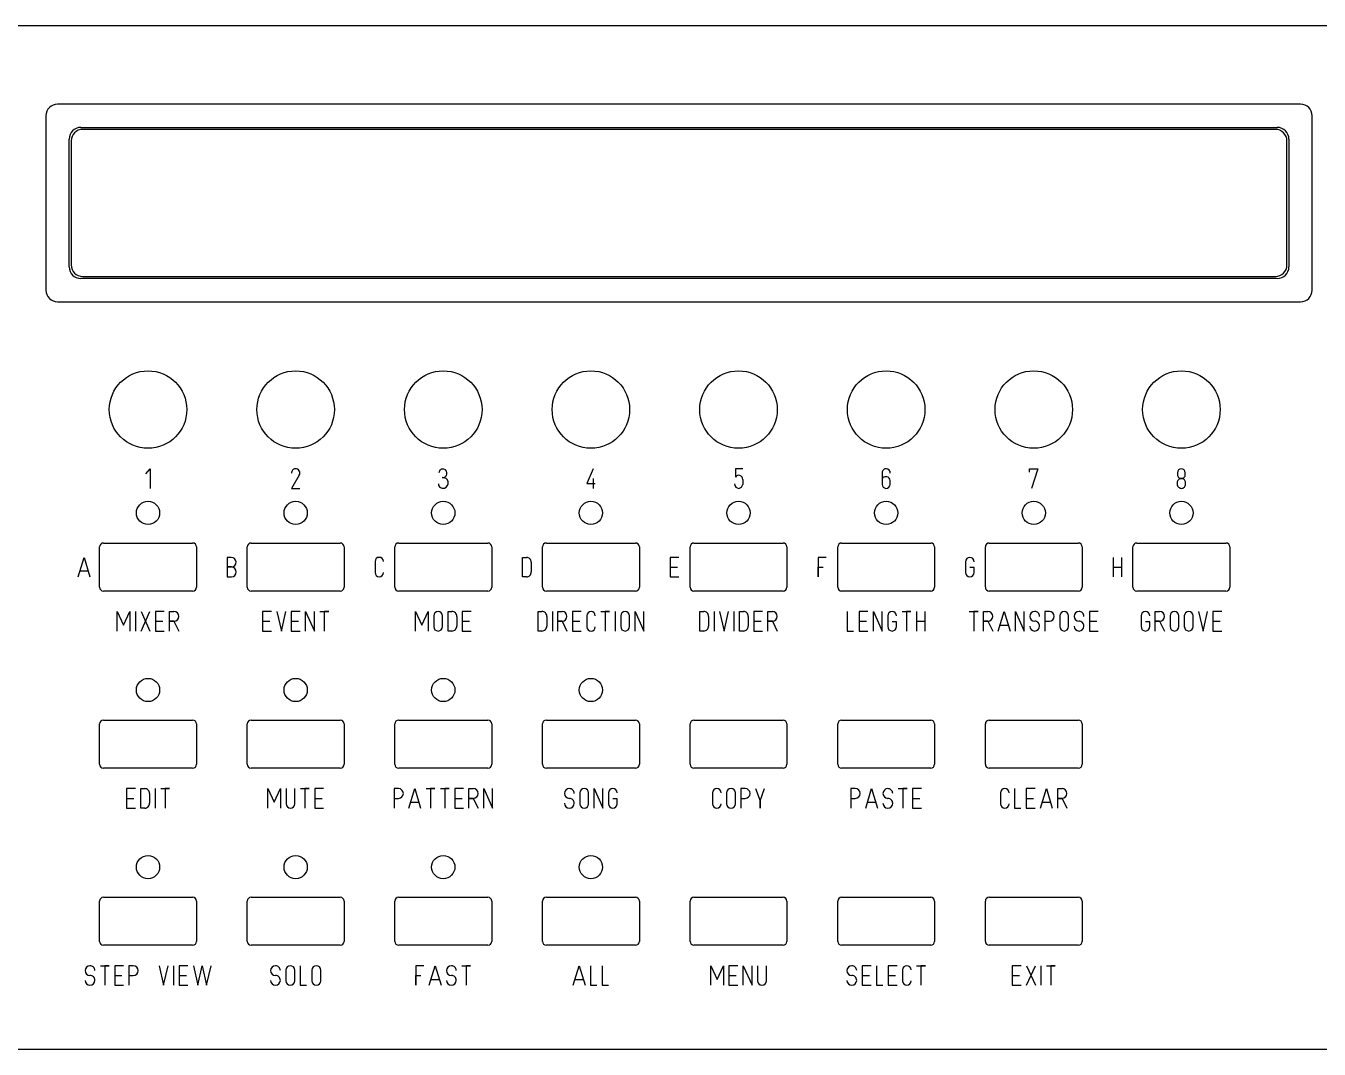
# Model space of a CAD drawing. Extents: x 0 to 483, y 0 to 132.
# Drawn here: x 92.2 to 259.1, y 0 to 132.1 of the extents above; entities that cross this region are included whole.
import ezdxf

# ---------------------------------------------------------------- set-up
doc = ezdxf.new("R2010")
doc.units = 0
doc.layers.add('Gravur', color=7, linetype='CONTINUOUS')
doc.layers.add('Kontur', color=7, linetype='CONTINUOUS')

msp = doc.modelspace()

# ---------------------------------------------------------------- linework, layer by layer
at = {"layer": 'Gravur', "color": 255, "linetype": 'CONTINUOUS'}
for p, q in [((107.667, 74.276), (108.234, 74.906)), ((108.234, 74.906), (108.234, 72.386)), ((127.469, 74.087), (126.461, 72.386)), ((165.384, 74.906), (164.565, 73.016)), ((165.384, 73.646), (165.384, 72.386)), ((184.685, 74.906), (183.74, 74.906)), ((183.74, 74.906), (183.74, 73.835)), ((184.685, 73.52), (184.685, 72.89)), ((202.665, 74.402), (202.665, 72.89)), ((221.715, 74.465), (221.715, 74.906)), ((221.715, 74.906), (222.786, 74.906)), ((222.786, 74.906), (221.967, 72.386)), ((240.796, 74.402), (240.796, 74.15)), ((241.804, 74.15), (241.804, 74.402)), ((126.461, 72.386), (127.532, 72.386)), ((164.565, 73.016), (165.636, 73.016)), ((203.736, 72.89), (203.736, 73.394)), ((240.754, 73.121), (240.754, 72.932)), ((241.846, 72.932), (241.846, 73.121)), ((103.981, 53.971), (103.981, 56.491)), ((103.981, 56.491), (104.8, 54.727)), ((104.8, 54.727), (105.619, 56.491)), ((105.619, 56.491), (105.619, 53.971)), ((106.333, 56.491), (106.333, 53.971)), ((107.047, 56.491), (108.181, 53.971)), ((107.047, 53.971), (108.181, 56.491)), ((110.029, 56.491), (108.895, 56.491)), ((108.895, 56.491), (108.895, 53.971)), ((108.895, 55.231), (109.84, 55.231)), ((110.722, 53.971), (110.722, 56.491)), ((110.722, 56.491), (111.289, 56.491)), ((111.289, 55.231), (110.722, 55.231)), ((110.722, 55.231), (111.289, 55.231)), ((111.289, 55.231), (111.919, 53.971)), ((123.871, 56.491), (122.737, 56.491)), ((122.737, 56.491), (122.737, 53.971)), ((122.737, 55.231), (123.682, 55.231)), ((124.585, 56.491), (125.152, 53.971)), ((125.152, 53.971), (125.719, 56.491)), ((127.567, 56.491), (126.433, 56.491)), ((126.433, 56.491), (126.433, 53.971)), ((126.433, 55.231), (127.378, 55.231)), ((128.281, 53.971), (128.281, 56.491)), ((128.281, 56.491), (129.415, 53.971)), ((129.415, 53.971), (129.415, 56.491)), ((130.129, 56.491), (131.263, 56.491)), ((131.263, 56.491), (130.696, 56.491)), ((130.696, 56.491), (130.696, 53.971)), ((142.459, 53.971), (142.459, 56.491)), ((142.459, 56.491), (143.278, 54.727)), ((143.278, 54.727), (144.097, 56.491)), ((144.097, 56.491), (144.097, 53.971)), ((144.811, 55.924), (144.811, 54.538)), ((145.945, 54.538), (145.945, 55.924)), ((146.659, 53.971), (146.659, 56.491)), ((146.659, 56.491), (147.163, 56.491)), ((147.793, 55.861), (147.793, 54.601)), ((149.641, 56.491), (148.507, 56.491)), ((148.507, 56.491), (148.507, 53.971)), ((148.507, 55.231), (149.452, 55.231)), ((158.275, 53.971), (158.275, 56.491)), ((158.275, 56.491), (158.779, 56.491)), ((159.409, 55.861), (159.409, 54.601)), ((160.123, 56.491), (160.123, 53.971)), ((160.816, 53.971), (160.816, 56.491)), ((160.816, 56.491), (161.383, 56.491)), ((161.383, 55.231), (160.816, 55.231)), ((160.816, 55.231), (161.383, 55.231)), ((161.383, 55.231), (162.013, 53.971)), ((163.861, 56.491), (162.727, 56.491)), ((162.727, 56.491), (162.727, 53.971)), ((162.727, 55.231), (163.672, 55.231)), ((164.575, 55.945), (164.575, 54.517)), ((166.381, 56.491), (167.515, 56.491)), ((167.515, 56.491), (166.948, 56.491)), ((166.948, 56.491), (166.948, 53.971)), ((168.229, 56.491), (168.229, 53.971)), ((168.943, 55.924), (168.943, 54.538)), ((170.077, 54.538), (170.077, 55.924)), ((170.791, 53.971), (170.791, 56.491)), ((170.791, 56.491), (171.925, 53.971)), ((171.925, 53.971), (171.925, 56.491)), ((179.152, 53.971), (179.152, 56.491)), ((179.152, 56.491), (179.656, 56.491)), ((180.286, 55.861), (180.286, 54.601)), ((181, 56.491), (181, 53.971)), ((181.714, 56.491), (182.281, 53.971)), ((182.281, 53.971), (182.848, 56.491)), ((183.562, 56.491), (183.562, 53.971)), ((184.276, 53.971), (184.276, 56.491)), ((184.276, 56.491), (184.78, 56.491)), ((185.41, 55.861), (185.41, 54.601)), ((187.258, 56.491), (186.124, 56.491)), ((186.124, 56.491), (186.124, 53.971)), ((186.124, 55.231), (187.069, 55.231)), ((187.951, 53.971), (187.951, 56.491)), ((187.951, 56.491), (188.518, 56.491)), ((188.518, 55.231), (187.951, 55.231)), ((187.951, 55.231), (188.518, 55.231)), ((188.518, 55.231), (189.148, 53.971)), ((198.171, 56.491), (198.171, 53.971)), ((200.838, 56.491), (199.704, 56.491)), ((199.704, 56.491), (199.704, 53.971)), ((199.704, 55.231), (200.649, 55.231)), ((201.552, 53.971), (201.552, 56.491)), ((201.552, 56.491), (202.686, 53.971)), ((202.686, 53.971), (202.686, 56.491)), ((203.4, 55.924), (203.4, 54.538)), ((204.534, 55.168), (203.967, 55.168)), ((204.534, 54.538), (204.534, 55.168)), ((205.248, 56.491), (206.382, 56.491)), ((206.382, 56.491), (205.815, 56.491)), ((205.815, 56.491), (205.815, 53.971)), ((207.096, 56.491), (207.096, 53.971)), ((207.096, 55.231), (208.23, 55.231)), ((208.23, 53.971), (208.23, 56.491)), ((213.934, 56.491), (215.068, 56.491)), ((215.068, 56.491), (214.501, 56.491)), ((214.501, 56.491), (214.501, 53.971)), ((215.761, 53.971), (215.761, 56.491)), ((215.761, 56.491), (216.328, 56.491)), ((216.328, 55.231), (215.761, 55.231)), ((215.761, 55.231), (216.328, 55.231)), ((216.328, 55.231), (216.958, 53.971)), ((217.672, 53.971), (218.428, 56.491)), ((218.428, 56.491), (219.184, 53.971)), ((219.898, 53.971), (219.898, 56.491)), ((219.898, 56.491), (221.032, 53.971)), ((221.032, 53.971), (221.032, 56.491)), ((224.266, 56.491), (223.699, 56.491)), ((223.699, 56.491), (223.699, 53.971)), ((223.699, 55.231), (224.266, 55.231)), ((225.61, 55.924), (225.61, 54.538)), ((226.744, 54.538), (226.744, 55.924)), ((230.566, 56.491), (229.432, 56.491)), ((229.432, 56.491), (229.432, 53.971)), ((229.432, 55.231), (230.377, 55.231)), ((236.092, 55.924), (236.092, 54.538)), ((237.226, 55.168), (236.659, 55.168)), ((237.226, 54.538), (237.226, 55.168)), ((237.919, 53.971), (237.919, 56.491)), ((237.919, 56.491), (238.486, 56.491)), ((238.486, 55.231), (237.919, 55.231)), ((237.919, 55.231), (238.486, 55.231)), ((238.486, 55.231), (239.116, 53.971)), ((239.83, 55.924), (239.83, 54.538)), ((240.964, 54.538), (240.964, 55.924)), ((241.678, 55.924), (241.678, 54.538)), ((242.812, 54.538), (242.812, 55.924)), ((243.526, 56.491), (244.093, 53.971)), ((244.093, 53.971), (244.66, 56.491)), ((246.508, 56.491), (245.374, 56.491)), ((245.374, 56.491), (245.374, 53.971)), ((245.374, 55.231), (246.319, 55.231)), ((108.895, 53.971), (110.029, 53.971)), ((122.737, 53.971), (123.871, 53.971)), ((126.433, 53.971), (127.567, 53.971)), ((147.163, 53.971), (146.659, 53.971)), ((148.507, 53.971), (149.641, 53.971)), ((158.779, 53.971), (158.275, 53.971)), ((162.727, 53.971), (163.861, 53.971)), ((179.656, 53.971), (179.152, 53.971)), ((184.78, 53.971), (184.276, 53.971)), ((186.124, 53.971), (187.258, 53.971)), ((198.171, 53.971), (198.99, 53.971)), ((199.704, 53.971), (200.838, 53.971)), ((217.924, 54.727), (218.932, 54.727)), ((229.432, 53.971), (230.566, 53.971)), ((245.374, 53.971), (246.508, 53.971)), ((106.312, 33.631), (105.178, 33.631)), ((105.178, 33.631), (105.178, 31.111)), ((107.026, 31.111), (107.026, 33.631)), ((107.026, 33.631), (107.53, 33.631)), ((108.874, 33.631), (108.874, 31.111)), ((109.588, 33.631), (110.722, 33.631)), ((110.722, 33.631), (110.155, 33.631)), ((110.155, 33.631), (110.155, 31.111)), ((123.409, 31.111), (123.409, 33.631)), ((123.409, 33.631), (124.228, 31.867)), ((124.228, 31.867), (125.047, 33.631)), ((125.047, 33.631), (125.047, 31.111)), ((125.761, 33.631), (125.761, 31.678)), ((126.895, 31.678), (126.895, 33.631)), ((127.609, 33.631), (128.743, 33.631)), ((128.743, 33.631), (128.176, 33.631)), ((128.176, 33.631), (128.176, 31.111)), ((130.591, 33.631), (129.457, 33.631)), ((129.457, 33.631), (129.457, 31.111)), ((140.265, 33.631), (139.698, 33.631)), ((139.698, 33.631), (139.698, 31.111)), ((141.609, 31.111), (142.365, 33.631)), ((142.365, 33.631), (143.121, 31.111)), ((143.835, 33.631), (144.969, 33.631)), ((144.969, 33.631), (144.402, 33.631)), ((144.402, 33.631), (144.402, 31.111)), ((145.683, 33.631), (146.817, 33.631)), ((146.817, 33.631), (146.25, 33.631)), ((146.25, 33.631), (146.25, 31.111)), ((148.665, 33.631), (147.531, 33.631)), ((147.531, 33.631), (147.531, 31.111)), ((149.358, 31.111), (149.358, 33.631)), ((149.358, 33.631), (149.925, 33.631)), ((151.269, 31.111), (151.269, 33.631)), ((151.269, 33.631), (152.403, 31.111)), ((152.403, 31.111), (152.403, 33.631)), ((165.52, 31.111), (165.52, 33.631)), ((165.52, 33.631), (166.654, 31.111)), ((166.654, 31.111), (166.654, 33.631)), ((185.011, 33.631), (184.444, 33.631)), ((184.444, 33.631), (184.444, 31.111)), ((186.355, 33.631), (186.922, 32.056)), ((186.922, 32.056), (187.489, 33.631)), ((199.221, 33.631), (198.654, 33.631)), ((198.654, 33.631), (198.654, 31.111)), ((200.565, 31.111), (201.321, 33.631)), ((201.321, 33.631), (202.077, 31.111)), ((204.765, 33.631), (205.899, 33.631)), ((205.899, 33.631), (205.332, 33.631)), ((205.332, 33.631), (205.332, 31.111)), ((207.747, 33.631), (206.613, 33.631)), ((206.613, 33.631), (206.613, 31.111)), ((219.751, 33.631), (219.751, 31.111)), ((222.418, 33.631), (221.284, 33.631)), ((221.284, 33.631), (221.284, 31.111)), ((223.132, 31.111), (223.888, 33.631)), ((223.888, 33.631), (224.644, 31.111)), ((225.337, 31.111), (225.337, 33.631)), ((225.337, 33.631), (225.904, 33.631)), ((105.178, 32.371), (106.123, 32.371)), ((108.16, 33.001), (108.16, 31.741)), ((129.457, 32.371), (130.402, 32.371)), ((139.698, 32.371), (140.265, 32.371)), ((141.861, 31.867), (142.869, 31.867)), ((147.531, 32.371), (148.476, 32.371)), ((149.925, 32.371), (149.358, 32.371)), ((149.358, 32.371), (149.925, 32.371)), ((149.925, 32.371), (150.555, 31.111)), ((163.672, 33.064), (163.672, 31.678)), ((164.806, 31.678), (164.806, 33.064)), ((167.368, 33.064), (167.368, 31.678)), ((168.502, 32.308), (167.935, 32.308)), ((168.502, 31.678), (168.502, 32.308)), ((180.811, 33.085), (180.811, 31.657)), ((182.617, 33.064), (182.617, 31.678)), ((183.751, 31.678), (183.751, 33.064)), ((184.444, 32.371), (185.011, 32.371)), ((186.922, 32.056), (186.922, 31.111)), ((186.922, 31.111), (186.922, 32.056)), ((198.654, 32.371), (199.221, 32.371)), ((200.817, 31.867), (201.825, 31.867)), ((206.613, 32.371), (207.558, 32.371)), ((217.966, 33.085), (217.966, 31.657)), ((221.284, 32.371), (222.229, 32.371)), ((223.384, 31.867), (224.392, 31.867)), ((225.904, 32.371), (225.337, 32.371)), ((225.337, 32.371), (225.904, 32.371)), ((225.904, 32.371), (226.534, 31.111)), ((105.178, 31.111), (106.312, 31.111)), ((107.53, 31.111), (107.026, 31.111)), ((129.457, 31.111), (130.591, 31.111)), ((147.531, 31.111), (148.665, 31.111)), ((206.613, 31.111), (207.747, 31.111)), ((219.751, 31.111), (220.57, 31.111)), ((221.284, 31.111), (222.418, 31.111)), ((101.797, 10.771), (102.931, 10.771)), ((102.931, 10.771), (102.364, 10.771)), ((102.364, 10.771), (102.364, 8.251)), ((104.779, 10.771), (103.645, 10.771)), ((103.645, 10.771), (103.645, 8.251)), ((106.039, 10.771), (105.472, 10.771)), ((105.472, 10.771), (105.472, 8.251)), ((109.399, 10.771), (109.966, 8.251)), ((109.966, 8.251), (110.533, 10.771)), ((111.247, 10.771), (111.247, 8.251)), ((113.095, 10.771), (111.961, 10.771)), ((111.961, 10.771), (111.961, 8.251)), ((113.809, 10.771), (114.376, 8.251)), ((114.376, 8.251), (114.943, 10.771)), ((114.943, 10.771), (115.51, 8.251)), ((115.51, 8.251), (116.077, 10.771)), ((125.74, 10.204), (125.74, 8.818)), ((126.874, 8.818), (126.874, 10.204)), ((127.567, 10.771), (127.567, 8.251)), ((129.1, 10.204), (129.1, 8.818)), ((130.234, 8.818), (130.234, 10.204)), ((143.53, 10.771), (142.522, 10.771)), ((142.522, 10.771), (142.522, 8.251)), ((144.244, 8.251), (145, 10.771)), ((145, 10.771), (145.756, 8.251)), ((148.444, 10.771), (149.578, 10.771)), ((149.578, 10.771), (149.011, 10.771)), ((149.011, 10.771), (149.011, 8.251)), ((162.832, 8.251), (163.588, 10.771)), ((163.588, 10.771), (164.344, 8.251)), ((165.037, 10.771), (165.037, 8.251)), ((166.549, 10.771), (166.549, 8.251)), ((180.559, 8.251), (180.559, 10.771)), ((180.559, 10.771), (181.378, 9.007)), ((181.378, 9.007), (182.197, 10.771)), ((182.197, 10.771), (182.197, 8.251)), ((184.045, 10.771), (182.911, 10.771)), ((182.911, 10.771), (182.911, 8.251)), ((184.759, 8.251), (184.759, 10.771)), ((184.759, 10.771), (185.893, 8.251)), ((185.893, 8.251), (185.893, 10.771)), ((186.607, 10.771), (186.607, 8.818)), ((187.741, 8.818), (187.741, 10.771)), ((201.247, 10.771), (200.113, 10.771)), ((200.113, 10.771), (200.113, 8.251)), ((201.94, 10.771), (201.94, 8.251)), ((204.607, 10.771), (203.473, 10.771)), ((203.473, 10.771), (203.473, 8.251)), ((205.321, 10.225), (205.321, 8.797)), ((207.127, 10.771), (208.261, 10.771)), ((208.261, 10.771), (207.694, 10.771)), ((207.694, 10.771), (207.694, 8.251)), ((220.612, 10.771), (219.478, 10.771)), ((219.478, 10.771), (219.478, 8.251)), ((221.326, 10.771), (222.46, 8.251)), ((221.326, 8.251), (222.46, 10.771)), ((223.174, 10.771), (223.174, 8.251)), ((223.888, 10.771), (225.022, 10.771)), ((225.022, 10.771), (224.455, 10.771)), ((224.455, 10.771), (224.455, 8.251)), ((103.645, 9.511), (104.59, 9.511)), ((105.472, 9.511), (106.039, 9.511)), ((111.961, 9.511), (112.906, 9.511)), ((142.522, 8.251), (142.522, 9.511)), ((142.522, 9.511), (143.152, 9.511)), ((144.496, 9.007), (145.504, 9.007)), ((163.084, 9.007), (164.092, 9.007)), ((182.911, 9.511), (183.856, 9.511)), ((200.113, 9.511), (201.058, 9.511)), ((203.473, 9.511), (204.418, 9.511)), ((219.478, 9.511), (220.423, 9.511)), ((103.645, 8.251), (104.779, 8.251)), ((111.961, 8.251), (113.095, 8.251)), ((127.567, 8.251), (128.386, 8.251)), ((165.037, 8.251), (165.856, 8.251)), ((166.549, 8.251), (167.368, 8.251)), ((182.911, 8.251), (184.045, 8.251)), ((200.113, 8.251), (201.247, 8.251)), ((201.94, 8.251), (202.759, 8.251)), ((203.473, 8.251), (204.607, 8.251)), ((219.478, 8.251), (220.612, 8.251))]:
    msp.add_line(p, q, dxfattribs=at)
at = {"layer": 'Gravur', "color": 30, "linetype": 'CONTINUOUS'}
for p, q in [((98.939, 60.96), (99.695, 63.48)), ((99.695, 63.48), (100.451, 60.96)), ((118.155, 63.48), (118.155, 60.96)), ((118.68, 63.48), (118.155, 63.48)), ((156.278, 60.96), (156.278, 63.48)), ((156.278, 63.48), (156.782, 63.48)), ((176.462, 63.48), (175.328, 63.48)), ((175.328, 63.48), (175.328, 60.96)), ((195.449, 63.48), (194.441, 63.48)), ((194.441, 63.48), (194.441, 60.96)), ((232.478, 63.48), (232.478, 60.96)), ((233.612, 60.96), (233.612, 63.48)), ((118.722, 62.241), (118.155, 62.241)), ((118.155, 62.241), (118.722, 62.241)), ((137.249, 62.934), (137.249, 61.506)), ((157.412, 62.85), (157.412, 61.59)), ((175.328, 62.22), (176.273, 62.22)), ((194.441, 60.96), (194.441, 62.22)), ((194.441, 62.22), (195.071, 62.22)), ((213.428, 62.913), (213.428, 61.527)), ((214.562, 62.157), (213.995, 62.157)), ((214.562, 61.527), (214.562, 62.157)), ((232.478, 62.22), (233.612, 62.22)), ((99.191, 61.716), (100.199, 61.716)), ((118.155, 60.96), (118.722, 60.96)), ((156.782, 60.96), (156.278, 60.96)), ((175.328, 60.96), (176.462, 60.96))]:
    msp.add_line(p, q, dxfattribs=at)
at = {"layer": 'Gravur', "color": 255, "linetype": 'CONTINUOUS'}
for centre, radius, start, end in [((126.97885, 74.38618), 0.52, 91.52676, -174.79384), ((126.99134, 74.35763), 0.549, 330.46502, 92.74999), ((145.99268, 74.36502), 0.517, 434.82617, 175.89875), ((145.9767, 74.3269), 0.558, 263.96151, 74.26744), ((145.99969, 73.08887), 0.688, 286.14461, 96.81938), ((184.17497, 73.56492), 0.512, 354.96627, 148.16384), ((203.18482, 74.38815), 0.52, 84.79384, 178.47324), ((203.17259, 73.33032), 0.567, 6.44802, 153.53602), ((203.18016, 74.35242), 0.556, -1.38325, 84.65033), ((241.28694, 73.11316), 0.533, 88.5962, 179.15719), ((241.29699, 74.14699), 0.501, 179.65588, 270.34412), ((241.3, 74.402), 0.504, 0, 180), ((241.30301, 74.14699), 0.501, -90.34412, 0.34412), ((241.31306, 73.11316), 0.533, 0.84281, 91.4038), ((146.01833, 73.00992), 0.607, 185.38081, -73.47268), ((184.20164, 72.97364), 0.588, 182.01139, -92.01139), ((184.16233, 72.90867), 0.523, 272.04542, -2.04542), ((203.22792, 72.94892), 0.566, -174.02429, -95.97571), ((203.18242, 72.94184), 0.556, -91.38325, -5.34967), ((241.29699, 72.92899), 0.543, 179.68257, 270.31743), ((241.30301, 72.92899), 0.543, -90.31743, 0.31743), ((111.289, 55.861), 0.63, 270, 90), ((145.378, 55.924), 0.567, 0, 180), ((147.16601, 55.86401), 0.627, 359.7252, 90.2748), ((158.78201, 55.86401), 0.627, 359.7252, 90.2748), ((161.383, 55.861), 0.63, 270, 90), ((165.121, 55.945), 0.546, 0, 180), ((169.51, 55.924), 0.567, 0, 180), ((179.65901, 55.86401), 0.627, 359.7252, 90.2748), ((184.78301, 55.86401), 0.627, 359.7252, 90.2748), ((188.518, 55.861), 0.63, 270, 90), ((203.967, 55.924), 0.567, 0, 180), ((216.328, 55.861), 0.63, 270, 90), ((222.376, 55.861), 0.63, 90, -90), ((222.37901, 55.86401), 0.627, 359.7252, 90.2748), ((222.37901, 54.60401), 0.627, -0.2748, 90.2748), ((224.266, 55.861), 0.63, -90, 90), ((226.177, 55.924), 0.567, 0, 180), ((228.088, 55.861), 0.63, 90, -90), ((228.09101, 55.86401), 0.627, 359.7252, 90.2748), ((228.09101, 54.60401), 0.627, -0.2748, 90.2748), ((236.659, 55.924), 0.567, 0, 180), ((238.486, 55.861), 0.63, 270, 90), ((240.397, 55.924), 0.567, 0, 180), ((242.245, 55.924), 0.567, 0, 180), ((145.378, 54.538), 0.567, 180, 360), ((147.16601, 54.59799), 0.627, 269.7252, 0.2748), ((158.78201, 54.59799), 0.627, 269.7252, 0.2748), ((165.121, 54.517), 0.546, 180, 360), ((169.51, 54.538), 0.567, 180, 360), ((179.65901, 54.59799), 0.627, 269.7252, 0.2748), ((184.78301, 54.59799), 0.627, 269.7252, 0.2748), ((203.967, 54.538), 0.567, 180, 360), ((222.376, 54.601), 0.63, 180, 360), ((226.177, 54.538), 0.567, 180, 360), ((228.088, 54.601), 0.63, 180, 360), ((236.659, 54.538), 0.567, 180, 360), ((240.397, 54.538), 0.567, 180, 360), ((242.245, 54.538), 0.567, 180, 360), ((107.53301, 33.00401), 0.627, 359.7252, 90.2748), ((140.265, 33.001), 0.63, -90, 90), ((149.925, 33.001), 0.63, 270, 90), ((162.328, 33.001), 0.63, 90, -90), ((162.33101, 33.00401), 0.627, 359.7252, 90.2748), ((164.239, 33.064), 0.567, 0, 180), ((167.935, 33.064), 0.567, 0, 180), ((181.357, 33.085), 0.546, 0, 180), ((183.184, 33.064), 0.567, 0, 180), ((185.011, 33.001), 0.63, -90, 90), ((199.221, 33.001), 0.63, -90, 90), ((203.421, 33.001), 0.63, 90, -90), ((203.42401, 33.00401), 0.627, 359.7252, 90.2748), ((218.512, 33.085), 0.546, 0, 180), ((225.904, 33.001), 0.63, 270, 90), ((107.53301, 31.73799), 0.627, 269.7252, 0.2748), ((162.328, 31.741), 0.63, 180, 360), ((162.33101, 31.74401), 0.627, -0.2748, 90.2748), ((203.421, 31.741), 0.63, 180, 360), ((203.42401, 31.74401), 0.627, -0.2748, 90.2748), ((126.328, 31.678), 0.567, 180, 360), ((164.239, 31.678), 0.567, 180, 360), ((167.935, 31.678), 0.567, 180, 360), ((181.357, 31.657), 0.546, 180, 360), ((183.184, 31.678), 0.567, 180, 360), ((218.512, 31.657), 0.546, 180, 360), ((100.453, 10.141), 0.63, 90, -90), ((100.45601, 10.14401), 0.627, 359.7252, 90.2748), ((106.039, 10.141), 0.63, -90, 90), ((124.396, 10.141), 0.63, 90, -90), ((124.39901, 10.14401), 0.627, 359.7252, 90.2748), ((126.307, 10.204), 0.567, 0, 180), ((129.667, 10.204), 0.567, 0, 180), ((147.1, 10.141), 0.63, 90, -90), ((147.10301, 10.14401), 0.627, 359.7252, 90.2748), ((198.769, 10.141), 0.63, 90, -90), ((198.77201, 10.14401), 0.627, 359.7252, 90.2748), ((205.867, 10.225), 0.546, 0, 180), ((100.453, 8.881), 0.63, 180, 360), ((100.45601, 8.88401), 0.627, -0.2748, 90.2748), ((124.396, 8.881), 0.63, 180, 360), ((124.39901, 8.88401), 0.627, -0.2748, 90.2748), ((126.307, 8.818), 0.567, 180, 360), ((129.667, 8.818), 0.567, 180, 360), ((147.1, 8.881), 0.63, 180, 360), ((147.10301, 8.88401), 0.627, -0.2748, 90.2748), ((187.174, 8.818), 0.567, 180, 360), ((198.769, 8.881), 0.63, 180, 360), ((198.77201, 8.88401), 0.627, -0.2748, 90.2748), ((205.867, 8.797), 0.546, 180, 360)]:
    msp.add_arc(centre, radius, start, end, dxfattribs=at)
at = {"layer": 'Gravur', "color": 30, "linetype": 'CONTINUOUS'}
for centre, radius, start, end in [((118.68764, 62.86005), 0.62, -86.82289, 90.70586), ((137.795, 62.934), 0.546, 0, 180), ((156.78501, 62.85301), 0.627, 359.7252, 90.2748), ((213.995, 62.913), 0.567, 0, 180), ((118.69669, 61.6005), 0.641, -87.73681, 87.73681), ((137.795, 61.506), 0.546, 180, 360), ((156.78501, 61.58699), 0.627, 269.7252, 0.2748), ((213.995, 61.527), 0.567, 180, 360)]:
    msp.add_arc(centre, radius, start, end, dxfattribs=at)
at = {"layer": 'Kontur', "color": 7, "linetype": 'CONTINUOUS'}
for p, q in [((241.3, 132.08), (0, 132.08)), ((482.6, 132.08), (241.3, 132.08)), ((176.475, 121.97), (96.275, 121.97)), ((256.675, 121.97), (176.475, 121.97)), ((94.775, 120.47), (94.775, 97.97)), ((258.175, 97.97), (258.175, 120.47)), ((99.275, 118.97), (253.675, 118.97)), ((176.475, 118.72), (99.525, 118.72)), ((253.425, 118.72), (176.475, 118.72)), ((97.775, 100.97), (97.775, 117.47)), ((98.025, 117.22), (98.025, 101.22)), ((254.925, 101.22), (254.925, 117.22)), ((255.175, 117.47), (255.175, 100.97)), ((253.675, 99.47), (99.275, 99.47)), ((99.525, 99.72), (253.425, 99.72)), ((96.275, 96.47), (256.675, 96.47)), ((102.2, 65.33), (113.7, 65.33)), ((121.25, 65.33), (132.75, 65.33)), ((140.3, 65.33), (151.8, 65.33)), ((159.35, 65.33), (170.85, 65.33)), ((178.4, 65.33), (189.9, 65.33)), ((197.45, 65.33), (208.95, 65.33)), ((216.5, 65.33), (228, 65.33)), ((235.55, 65.33), (247.05, 65.33)), ((101.7, 59.63), (101.7, 64.83)), ((114.2, 64.83), (114.2, 59.63)), ((120.75, 59.63), (120.75, 64.83)), ((133.25, 64.83), (133.25, 59.63)), ((139.8, 59.63), (139.8, 64.83)), ((152.3, 64.83), (152.3, 59.63)), ((158.85, 59.63), (158.85, 64.83)), ((171.35, 64.83), (171.35, 59.63)), ((177.9, 59.63), (177.9, 64.83)), ((190.4, 64.83), (190.4, 59.63)), ((196.95, 59.63), (196.95, 64.83)), ((209.45, 64.83), (209.45, 59.63)), ((216, 59.63), (216, 64.83)), ((228.5, 64.83), (228.5, 59.63)), ((235.05, 59.63), (235.05, 64.83)), ((247.55, 64.83), (247.55, 59.63)), ((113.7, 59.13), (102.2, 59.13)), ((132.75, 59.13), (121.25, 59.13)), ((151.8, 59.13), (140.3, 59.13)), ((170.85, 59.13), (159.35, 59.13)), ((189.9, 59.13), (178.4, 59.13)), ((208.95, 59.13), (197.45, 59.13)), ((228, 59.13), (216.5, 59.13)), ((247.05, 59.13), (235.55, 59.13)), ((101.7, 36.77), (101.7, 41.97)), ((102.2, 42.47), (113.7, 42.47)), ((114.2, 41.97), (114.2, 36.77)), ((120.75, 36.77), (120.75, 41.97)), ((121.25, 42.47), (132.75, 42.47)), ((133.25, 41.97), (133.25, 36.77)), ((139.8, 36.77), (139.8, 41.97)), ((140.3, 42.47), (151.8, 42.47)), ((152.3, 41.97), (152.3, 36.77)), ((158.85, 36.77), (158.85, 41.97)), ((159.35, 42.47), (170.85, 42.47)), ((171.35, 41.97), (171.35, 36.77)), ((177.9, 36.77), (177.9, 41.97)), ((178.4, 42.47), (189.9, 42.47)), ((190.4, 41.97), (190.4, 36.77)), ((196.95, 36.77), (196.95, 41.97)), ((197.45, 42.47), (208.95, 42.47)), ((209.45, 41.97), (209.45, 36.77)), ((216, 36.77), (216, 41.97)), ((216.5, 42.47), (228, 42.47)), ((228.5, 41.97), (228.5, 36.77)), ((113.7, 36.27), (102.2, 36.27)), ((132.75, 36.27), (121.25, 36.27)), ((151.8, 36.27), (140.3, 36.27)), ((170.85, 36.27), (159.35, 36.27)), ((189.9, 36.27), (178.4, 36.27)), ((208.95, 36.27), (197.45, 36.27)), ((228, 36.27), (216.5, 36.27)), ((101.7, 13.91), (101.7, 19.11)), ((102.2, 19.61), (113.7, 19.61)), ((114.2, 19.11), (114.2, 13.91)), ((120.75, 13.91), (120.75, 19.11)), ((121.25, 19.61), (132.75, 19.61)), ((133.25, 19.11), (133.25, 13.91)), ((139.8, 13.91), (139.8, 19.11)), ((140.3, 19.61), (151.8, 19.61)), ((152.3, 19.11), (152.3, 13.91)), ((158.85, 13.91), (158.85, 19.11)), ((159.35, 19.61), (170.85, 19.61)), ((171.35, 19.11), (171.35, 13.91)), ((177.9, 13.91), (177.9, 19.11)), ((178.4, 19.61), (189.9, 19.61)), ((190.4, 19.11), (190.4, 13.91)), ((196.95, 13.91), (196.95, 19.11)), ((197.45, 19.61), (208.95, 19.61)), ((209.45, 19.11), (209.45, 13.91)), ((216, 13.91), (216, 19.11)), ((216.5, 19.61), (228, 19.61)), ((228.5, 19.11), (228.5, 13.91)), ((113.7, 13.41), (102.2, 13.41)), ((132.75, 13.41), (121.25, 13.41)), ((151.8, 13.41), (140.3, 13.41)), ((170.85, 13.41), (159.35, 13.41)), ((189.9, 13.41), (178.4, 13.41)), ((208.95, 13.41), (197.45, 13.41)), ((228, 13.41), (216.5, 13.41)), ((0, 0), (482.6, 0))]:
    msp.add_line(p, q, dxfattribs=at)
for centre, radius in [((107.95, 82.55), 5), ((127, 82.55), 5), ((146.05, 82.55), 5), ((165.1, 82.55), 5), ((184.15, 82.55), 5), ((203.2, 82.55), 5), ((222.25, 82.55), 5), ((241.3, 82.55), 5), ((107.95, 69.215), 1.5), ((127, 69.215), 1.5), ((146.05, 69.215), 1.5), ((165.1, 69.215), 1.5), ((184.15, 69.215), 1.5), ((203.2, 69.215), 1.5), ((222.25, 69.215), 1.5), ((241.3, 69.215), 1.5), ((107.95, 46.355), 1.5), ((127, 46.355), 1.5), ((146.05, 46.355), 1.5), ((165.1, 46.355), 1.5), ((107.95, 23.495), 1.5), ((127, 23.495), 1.5), ((146.05, 23.495), 1.5), ((165.1, 23.495), 1.5)]:
    msp.add_circle(centre, radius, dxfattribs=at)
for centre, radius, start, end in [((96.275, 120.47), 1.5, 90, 180), ((256.675, 120.47), 1.5, 0, 90), ((99.275, 117.47), 1.5, 450, 180), ((99.525, 117.22), 1.5, 90, 180), ((253.425, 117.22), 1.5, 0, 90), ((253.675, 117.47), 1.5, 360, 90), ((99.275, 100.97), 1.5, 180, -90), ((99.525, 101.22), 1.5, 180, 270), ((253.425, 101.22), 1.5, -90, 0), ((253.675, 100.97), 1.5, 270, 0), ((96.275, 97.97), 1.5, 180, 270), ((256.675, 97.97), 1.5, -90, 0), ((102.2, 64.83), 0.5, 450, 180), ((113.7, 64.83), 0.5, 360, 90), ((121.25, 64.83), 0.5, 450, 180), ((132.75, 64.83), 0.5, 360, 90), ((140.3, 64.83), 0.5, 450, 180), ((151.8, 64.83), 0.5, 360, 90), ((159.35, 64.83), 0.5, 450, 180), ((170.85, 64.83), 0.5, 360, 90), ((178.4, 64.83), 0.5, 450, 180), ((189.9, 64.83), 0.5, 360, 90), ((197.45, 64.83), 0.5, 450, 180), ((208.95, 64.83), 0.5, 360, 90), ((216.5, 64.83), 0.5, 450, 180), ((228, 64.83), 0.5, 360, 90), ((235.55, 64.83), 0.5, 450, 180), ((247.05, 64.83), 0.5, 360, 90), ((102.2, 59.63), 0.5, 180, -90), ((113.7, 59.63), 0.5, 270, 0), ((121.25, 59.63), 0.5, 180, -90), ((132.75, 59.63), 0.5, 270, 0), ((140.3, 59.63), 0.5, 180, -90), ((151.8, 59.63), 0.5, 270, 0), ((159.35, 59.63), 0.5, 180, -90), ((170.85, 59.63), 0.5, 270, 0), ((178.4, 59.63), 0.5, 180, -90), ((189.9, 59.63), 0.5, 270, 0), ((197.45, 59.63), 0.5, 180, -90), ((208.95, 59.63), 0.5, 270, 0), ((216.5, 59.63), 0.5, 180, -90), ((228, 59.63), 0.5, 270, 0), ((235.55, 59.63), 0.5, 180, -90), ((247.05, 59.63), 0.5, 270, 0), ((102.2, 41.97), 0.5, 450, 180), ((113.7, 41.97), 0.5, 360, 90), ((121.25, 41.97), 0.5, 450, 180), ((132.75, 41.97), 0.5, 360, 90), ((140.3, 41.97), 0.5, 450, 180), ((151.8, 41.97), 0.5, 360, 90), ((159.35, 41.97), 0.5, 450, 180), ((170.85, 41.97), 0.5, 360, 90), ((178.4, 41.97), 0.5, 450, 180), ((189.9, 41.97), 0.5, 360, 90), ((197.45, 41.97), 0.5, 450, 180), ((208.95, 41.97), 0.5, 360, 90), ((216.5, 41.97), 0.5, 450, 180), ((228, 41.97), 0.5, 360, 90), ((102.2, 36.77), 0.5, 180, -90), ((113.7, 36.77), 0.5, 270, 0), ((121.25, 36.77), 0.5, 180, -90), ((132.75, 36.77), 0.5, 270, 0), ((140.3, 36.77), 0.5, 180, -90), ((151.8, 36.77), 0.5, 270, 0), ((159.35, 36.77), 0.5, 180, -90), ((170.85, 36.77), 0.5, 270, 0), ((178.4, 36.77), 0.5, 180, -90), ((189.9, 36.77), 0.5, 270, 0), ((197.45, 36.77), 0.5, 180, -90), ((208.95, 36.77), 0.5, 270, 0), ((216.5, 36.77), 0.5, 180, -90), ((228, 36.77), 0.5, 270, 0), ((102.2, 19.11), 0.5, 450, 180), ((113.7, 19.11), 0.5, 360, 90), ((121.25, 19.11), 0.5, 450, 180), ((132.75, 19.11), 0.5, 360, 90), ((140.3, 19.11), 0.5, 450, 180), ((151.8, 19.11), 0.5, 360, 90), ((159.35, 19.11), 0.5, 450, 180), ((170.85, 19.11), 0.5, 360, 90), ((178.4, 19.11), 0.5, 450, 180), ((189.9, 19.11), 0.5, 360, 90), ((197.45, 19.11), 0.5, 450, 180), ((208.95, 19.11), 0.5, 360, 90), ((216.5, 19.11), 0.5, 450, 180), ((228, 19.11), 0.5, 360, 90), ((102.2, 13.91), 0.5, 180, -90), ((113.7, 13.91), 0.5, 270, 0), ((121.25, 13.91), 0.5, 180, -90), ((132.75, 13.91), 0.5, 270, 0), ((140.3, 13.91), 0.5, 180, -90), ((151.8, 13.91), 0.5, 270, 0), ((159.35, 13.91), 0.5, 180, -90), ((170.85, 13.91), 0.5, 270, 0), ((178.4, 13.91), 0.5, 180, -90), ((189.9, 13.91), 0.5, 270, 0), ((197.45, 13.91), 0.5, 180, -90), ((208.95, 13.91), 0.5, 270, 0), ((216.5, 13.91), 0.5, 180, -90), ((228, 13.91), 0.5, 270, 0)]:
    msp.add_arc(centre, radius, start, end, dxfattribs=at)

doc.saveas('drawing.dxf')
